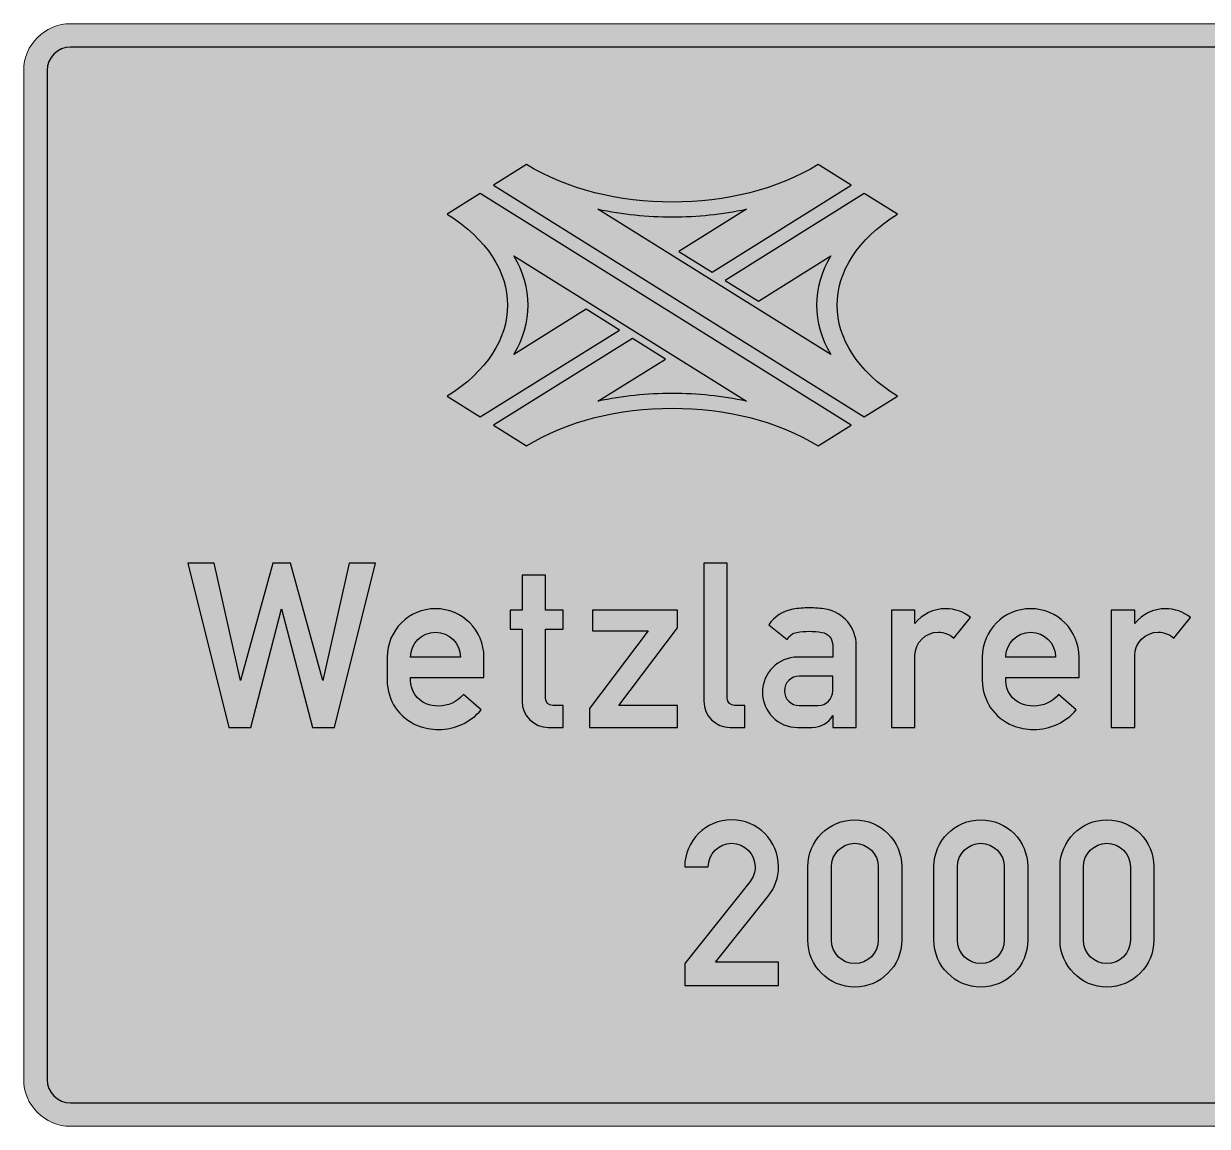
# Model space of a CAD drawing. Header units: centimetres. Extents: x -216 to 216, y -118 to 118.
# Drawn here: x -215.9 to 36.4, y -117.5 to 117.5 of the extents above; entities that cross this region are included whole.
import ezdxf

# ---------------------------------------------------------------- set-up
doc = ezdxf.new("R2010")
doc.units = ezdxf.units.CM
doc.header["$MEASUREMENT"] = 0
doc.layers.add('Ebene 1', color=7, linetype='Continuous')

msp = doc.modelspace()

# ---------------------------------------------------------------- hatches: boundary and pattern name
at = {"layer": 'Ebene 1', "true_color": 0xfefefe}
h = msp.add_hatch(color=7, dxfattribs=at)
edge = h.paths.add_edge_path()
edge.add_spline(control_points=[(-205.935, 117.5), (-205.935, 117.5), (-205.9374, 117.5), (-205.9374, 117.5), (-205.9374, 117.5), (205.935, 117.5), (205.935, 117.5), (211.46063, 117.5), (215.935, 113.02563), (215.935, 107.5), (215.935, 107.5), (215.935, -107.5), (215.935, -107.5), (215.935, -113.02563), (211.46063, -117.5), (205.935, -117.5), (205.935, -117.5), (-205.935, -117.5), (-205.935, -117.5), (-211.46063, -117.5), (-215.935, -113.02563), (-215.935, -107.5), (-215.935, -107.5), (-215.935, 107.5), (-215.935, 107.5), (-215.935, 113.02563), (-211.46063, 117.5), (-205.935, 117.5)], knot_values=[0, 0, 0, 0, 0.111111111, 0.111111111, 0.111111111, 0.222222222, 0.222222222, 0.222222222, 0.333333333, 0.333333333, 0.333333333, 0.444444444, 0.444444444, 0.444444444, 0.555555556, 0.555555556, 0.555555556, 0.666666667, 0.666666667, 0.666666667, 0.777777778, 0.777777778, 0.777777778, 0.888888889, 0.888888889, 0.888888889, 1, 1, 1, 1], degree=3, periodic=1)
at = {"layer": 'Ebene 1', "true_color": 0x0060aa}
h = msp.add_hatch(color=144, dxfattribs=at)
edge = h.paths.add_edge_path()
edge.add_spline(control_points=[(-205.935, 112.5), (-205.935, 112.5), (-205.9374, 112.5), (-205.9374, 112.5), (-205.9374, 112.5), (205.935, 112.5), (205.935, 112.5), (208.69781, 112.5), (210.935, 110.26281), (210.935, 107.5), (210.935, 107.5), (210.935, -107.5), (210.935, -107.5), (210.935, -110.26281), (208.69781, -112.5), (205.935, -112.5), (205.935, -112.5), (-205.935, -112.5), (-205.935, -112.5), (-208.69781, -112.5), (-210.935, -110.26281), (-210.935, -107.5), (-210.935, -107.5), (-210.935, 107.5), (-210.935, 107.5), (-210.935, 110.26281), (-208.69781, 112.5), (-205.935, 112.5)], knot_values=[0, 0, 0, 0, 0.111111111, 0.111111111, 0.111111111, 0.222222222, 0.222222222, 0.222222222, 0.333333333, 0.333333333, 0.333333333, 0.444444444, 0.444444444, 0.444444444, 0.555555556, 0.555555556, 0.555555556, 0.666666667, 0.666666667, 0.666666667, 0.777777778, 0.777777778, 0.777777778, 0.888888889, 0.888888889, 0.888888889, 1, 1, 1, 1], degree=3, periodic=1)
at = {"layer": 'Ebene 1', "true_color": 0xfefefe}
h = msp.add_hatch(color=7, dxfattribs=at)
edge = h.paths.add_edge_path()
edge.add_spline(control_points=[(-108.7079, 87.5), (-91.5638, 76.79044), (-63.7466, 76.79044), (-46.58372, 87.5), (-46.58372, 87.5), (-39.5309, 83.09236), (-39.5309, 83.09236), (-39.5309, 83.09236), (-69.1862, 64.56164), (-69.1862, 64.56164), (-69.1862, 64.56164), (-76.239, 68.9692), (-76.239, 68.9692), (-76.239, 68.9692), (-61.81763, 77.99094), (-61.81763, 77.99094), (-67.11839, 76.85746), (-72.2494, 76.315), (-77.67, 76.315), (-83.08165, 76.315), (-88.20408, 76.85565), (-93.49649, 77.98541), (-93.49649, 77.98541), (-43.8826, 46.98732), (-43.8826, 46.98732), (-47.91548, 53.77692), (-47.9154, 61.2418), (-43.88264, 68.01268), (-43.88264, 68.01268), (-59.3011, 58.39092), (-59.3011, 58.39092), (-59.3011, 58.39092), (-66.3539, 62.79852), (-66.3539, 62.79852), (-66.3539, 62.79852), (-36.7173, 81.32932), (-36.7173, 81.32932), (-36.7173, 81.32932), (-29.6458, 76.92168), (-29.6458, 76.92168), (-46.8088, 66.19336), (-46.8088, 48.80664), (-29.64584, 38.09708), (-29.64584, 38.09708), (-36.7173, 33.68944), (-36.7173, 33.68944), (-36.7173, 33.68944), (-115.7607, 83.09236), (-115.7607, 83.09236), (-115.7607, 83.09236), (-108.7079, 87.5), (-108.7079, 87.5)], knot_values=[0, 0, 0, 0, 0.058823529, 0.058823529, 0.058823529, 0.117647059, 0.117647059, 0.117647059, 0.176470588, 0.176470588, 0.176470588, 0.235294118, 0.235294118, 0.235294118, 0.294117647, 0.294117647, 0.294117647, 0.352941176, 0.352941176, 0.352941176, 0.411764706, 0.411764706, 0.411764706, 0.470588235, 0.470588235, 0.470588235, 0.529411765, 0.529411765, 0.529411765, 0.588235294, 0.588235294, 0.588235294, 0.647058824, 0.647058824, 0.647058824, 0.705882353, 0.705882353, 0.705882353, 0.764705882, 0.764705882, 0.764705882, 0.823529412, 0.823529412, 0.823529412, 0.882352941, 0.882352941, 0.882352941, 0.941176471, 0.941176471, 0.941176471, 1, 1, 1, 1], degree=3, periodic=1)
h = msp.add_hatch(color=7, dxfattribs=at)
edge = h.paths.add_edge_path()
edge.add_spline(control_points=[(-125.64584, 76.92168), (-125.64584, 76.92168), (-125.6458, 76.92168), (-125.6458, 76.92168), (-125.6458, 76.92168), (-118.593, 81.32932), (-118.593, 81.32932), (-118.593, 81.32932), (-39.5309, 31.92636), (-39.5309, 31.92636), (-39.5309, 31.92636), (-46.5837, 27.5), (-46.5837, 27.5), (-63.74668, 38.22836), (-91.5638, 38.22836), (-108.70796, 27.5), (-108.70796, 27.5), (-115.7607, 31.92636), (-115.7607, 31.92636), (-115.7607, 31.92636), (-86.1241, 50.43836), (-86.1241, 50.43836), (-86.1241, 50.43836), (-79.0714, 46.0308), (-79.0714, 46.0308), (-79.0714, 46.0308), (-93.49545, 37.0297), (-93.49545, 37.0297), (-88.20339, 38.15939), (-83.08129, 38.7), (-77.67, 38.7), (-72.24752, 38.7), (-67.11471, 38.15712), (-61.81221, 37.02278), (-61.81221, 37.02278), (-111.409, 68.01268), (-111.409, 68.01268), (-107.39496, 61.2418), (-107.3949, 53.77692), (-111.40904, 46.98732), (-111.40904, 46.98732), (-96.0092, 56.6278), (-96.0092, 56.6278), (-96.0092, 56.6278), (-88.9377, 52.20148), (-88.9377, 52.20148), (-88.9377, 52.20148), (-118.593, 33.68944), (-118.593, 33.68944), (-118.593, 33.68944), (-125.6458, 38.09708), (-125.6458, 38.09708), (-108.50164, 48.80664), (-108.5016, 66.19336), (-125.64584, 76.92168)], knot_values=[0, 0, 0, 0, 0.055555556, 0.055555556, 0.055555556, 0.111111111, 0.111111111, 0.111111111, 0.166666667, 0.166666667, 0.166666667, 0.222222222, 0.222222222, 0.222222222, 0.277777778, 0.277777778, 0.277777778, 0.333333333, 0.333333333, 0.333333333, 0.388888889, 0.388888889, 0.388888889, 0.444444444, 0.444444444, 0.444444444, 0.5, 0.5, 0.5, 0.555555556, 0.555555556, 0.555555556, 0.611111111, 0.611111111, 0.611111111, 0.666666667, 0.666666667, 0.666666667, 0.722222222, 0.722222222, 0.722222222, 0.777777778, 0.777777778, 0.777777778, 0.833333333, 0.833333333, 0.833333333, 0.888888889, 0.888888889, 0.888888889, 0.944444444, 0.944444444, 0.944444444, 1, 1, 1, 1], degree=3, periodic=1)
h = msp.add_hatch(color=7, dxfattribs=at)
edge = h.paths.add_edge_path()
edge.add_spline(control_points=[(-180.9374, 2.5), (-180.9374, 2.5), (-175.3124, 2.5), (-175.3124, 2.5), (-175.3124, 2.5), (-169.6874, -22.50001), (-169.6874, -22.50001), (-169.6874, -22.50001), (-162.8124, 2.5), (-162.8124, 2.5), (-162.8124, 2.5), (-159.0624, 2.5), (-159.0624, 2.5), (-159.0624, 2.5), (-152.18743, -22.50001), (-152.18743, -22.50001), (-152.18743, -22.50001), (-146.5624, 2.5), (-146.5624, 2.5), (-146.5624, 2.5), (-140.9374, 2.5), (-140.9374, 2.5), (-140.9374, 2.5), (-149.6874, -32.50001), (-149.6874, -32.50001), (-149.6874, -32.50001), (-154.3749, -32.50001), (-154.3749, -32.50001), (-154.3749, -32.50001), (-160.9374, -7.1875), (-160.9374, -7.1875), (-160.9374, -7.1875), (-167.4999, -32.50001), (-167.4999, -32.50001), (-167.4999, -32.50001), (-172.1874, -32.50001), (-172.1874, -32.50001), (-172.1874, -32.50001), (-180.9374, 2.5), (-180.9374, 2.5)], knot_values=[0, 0, 0, 0, 0.076923077, 0.076923077, 0.076923077, 0.153846154, 0.153846154, 0.153846154, 0.230769231, 0.230769231, 0.230769231, 0.307692308, 0.307692308, 0.307692308, 0.384615385, 0.384615385, 0.384615385, 0.461538462, 0.461538462, 0.461538462, 0.538461538, 0.538461538, 0.538461538, 0.615384615, 0.615384615, 0.615384615, 0.692307692, 0.692307692, 0.692307692, 0.769230769, 0.769230769, 0.769230769, 0.846153846, 0.846153846, 0.846153846, 0.923076923, 0.923076923, 0.923076923, 1, 1, 1, 1], degree=3, periodic=1)
h = msp.add_hatch(color=7, dxfattribs=at)
edge = h.paths.add_edge_path()
edge.add_spline(control_points=[(-104.06243, -32.50001), (-107.16903, -32.50001), (-109.68743, -29.98163), (-109.6874, -26.87501), (-109.6874, -26.87501), (-109.6874, -11.5625), (-109.6874, -11.5625), (-109.6874, -11.5625), (-112.1874, -11.5625), (-112.1874, -11.5625), (-112.1874, -11.5625), (-112.1874, -7.5), (-112.1874, -7.5), (-112.1874, -7.5), (-109.6874, -7.5), (-109.6874, -7.5), (-109.6874, -7.5), (-109.6874, 0), (-109.6874, 0), (-109.6874, 0), (-104.6874, 0), (-104.6874, 0), (-104.6874, 0), (-104.6874, -7.5), (-104.6874, -7.5), (-104.6874, -7.5), (-100.9374, -7.5), (-100.9374, -7.5), (-100.9374, -7.5), (-100.9374, -11.5625), (-100.9374, -11.5625), (-100.9374, -11.5625), (-104.6874, -11.5625), (-104.6874, -11.5625), (-104.6874, -11.5625), (-104.6874, -26.25001), (-104.6874, -26.25001), (-104.6874, -27.11297), (-103.98787, -27.81251), (-103.1249, -27.81251), (-103.1249, -27.81251), (-100.9374, -27.81251), (-100.9374, -27.81251), (-100.9374, -27.81251), (-100.9374, -32.50001), (-100.9374, -32.50001), (-100.9374, -32.50001), (-104.06243, -32.50001), (-104.06243, -32.50001)], knot_values=[0, 0, 0, 0, 0.0625, 0.0625, 0.0625, 0.125, 0.125, 0.125, 0.1875, 0.1875, 0.1875, 0.25, 0.25, 0.25, 0.3125, 0.3125, 0.3125, 0.375, 0.375, 0.375, 0.4375, 0.4375, 0.4375, 0.5, 0.5, 0.5, 0.5625, 0.5625, 0.5625, 0.625, 0.625, 0.625, 0.6875, 0.6875, 0.6875, 0.75, 0.75, 0.75, 0.8125, 0.8125, 0.8125, 0.875, 0.875, 0.875, 0.9375, 0.9375, 0.9375, 1, 1, 1, 1], degree=3, periodic=1)
h = msp.add_hatch(color=7, dxfattribs=at)
edge = h.paths.add_edge_path()
edge.add_spline(control_points=[(-65.31243, -32.50001), (-68.41902, -32.50001), (-70.9374, -29.98163), (-70.9374, -26.87501), (-70.9374, -26.87501), (-70.9374, 2.5), (-70.9374, 2.5), (-70.9374, 2.5), (-65.9374, 2.5), (-65.9374, 2.5), (-65.9374, 2.5), (-65.9374, -26.25001), (-65.9374, -26.25001), (-65.9374, -27.11297), (-65.23787, -27.81251), (-64.3749, -27.81251), (-64.3749, -27.81251), (-62.1874, -27.81251), (-62.1874, -27.81251), (-62.1874, -27.81251), (-62.1874, -32.50001), (-62.1874, -32.50001), (-62.1874, -32.50001), (-65.31243, -32.50001), (-65.31243, -32.50001)], knot_values=[0, 0, 0, 0, 0.125, 0.125, 0.125, 0.25, 0.25, 0.25, 0.375, 0.375, 0.375, 0.5, 0.5, 0.5, 0.625, 0.625, 0.625, 0.75, 0.75, 0.75, 0.875, 0.875, 0.875, 1, 1, 1, 1], degree=3, periodic=1)
h = msp.add_hatch(color=7, dxfattribs=at)
edge = h.paths.add_edge_path()
edge.add_spline(control_points=[(-130.09793, -27.43257), (-129.27162, -27.7631), (-128.38987, -27.93288), (-127.49993, -27.93288), (-125.4594, -27.93288), (-123.52062, -27.04197), (-122.19165, -25.49357), (-122.19165, -25.49357), (-118.39753, -28.75004), (-118.39753, -28.75004), (-120.67637, -31.40516), (-124.00093, -32.93288), (-127.49993, -32.93288), (-129.02596, -32.93285), (-130.53799, -32.64169), (-131.95487, -32.07494), (-135.87012, -30.50885), (-138.4374, -26.71685), (-138.4374, -22.50001), (-138.4374, -22.50001), (-138.4374, -17.5), (-138.4374, -17.5), (-138.4374, -11.80457), (-133.82037, -7.1875), (-128.1249, -7.1875), (-122.42946, -7.1875), (-117.8124, -11.80457), (-117.8124, -17.5), (-117.8124, -17.5), (-117.8124, -21.87501), (-117.8124, -21.87501), (-117.8124, -21.87501), (-133.4374, -21.87501), (-133.4374, -21.87501), (-133.4374, -21.87501), (-133.4374, -22.50001), (-133.4374, -22.50001), (-133.4374, -24.67232), (-132.11487, -26.62579), (-130.09793, -27.43257)], knot_values=[0, 0, 0, 0, 0.076923077, 0.076923077, 0.076923077, 0.153846154, 0.153846154, 0.153846154, 0.230769231, 0.230769231, 0.230769231, 0.307692308, 0.307692308, 0.307692308, 0.384615385, 0.384615385, 0.384615385, 0.461538462, 0.461538462, 0.461538462, 0.538461538, 0.538461538, 0.538461538, 0.615384615, 0.615384615, 0.615384615, 0.692307692, 0.692307692, 0.692307692, 0.769230769, 0.769230769, 0.769230769, 0.846153846, 0.846153846, 0.846153846, 0.923076923, 0.923076923, 0.923076923, 1, 1, 1, 1], degree=3, periodic=1)
h = msp.add_hatch(color=7, dxfattribs=at)
edge = h.paths.add_edge_path()
edge.add_spline(control_points=[(-95.3124, -28.43751), (-95.3124, -28.43751), (-82.8124, -11.875), (-82.8124, -11.875), (-82.8124, -11.875), (-94.6874, -11.875), (-94.6874, -11.875), (-94.6874, -11.875), (-94.6874, -7.5), (-94.6874, -7.5), (-94.6874, -7.5), (-76.5624, -7.5), (-76.5624, -7.5), (-76.5624, -7.5), (-76.5624, -11.25), (-76.5624, -11.25), (-76.5624, -11.25), (-89.0624, -27.81251), (-89.0624, -27.81251), (-89.0624, -27.81251), (-76.5624, -27.81251), (-76.5624, -27.81251), (-76.5624, -27.81251), (-76.5624, -32.50001), (-76.5624, -32.50001), (-76.5624, -32.50001), (-95.3124, -32.50001), (-95.3124, -32.50001), (-95.3124, -32.50001), (-95.3124, -28.43751), (-95.3124, -28.43751)], knot_values=[0, 0, 0, 0, 0.1, 0.1, 0.1, 0.2, 0.2, 0.2, 0.3, 0.3, 0.3, 0.4, 0.4, 0.4, 0.5, 0.5, 0.5, 0.6, 0.6, 0.6, 0.7, 0.7, 0.7, 0.8, 0.8, 0.8, 0.9, 0.9, 0.9, 1, 1, 1, 1], degree=3, periodic=1)
h = msp.add_hatch(color=7, dxfattribs=at)
edge = h.paths.add_edge_path()
edge.add_spline(control_points=[(-47.81243, -32.50001), (-47.81243, -32.50001), (-50.93743, -32.50001), (-50.93743, -32.50001), (-55.07956, -32.50001), (-58.4374, -29.14216), (-58.4374, -25.00001), (-58.4374, -20.85788), (-55.07956, -17.5), (-50.9374, -17.5), (-50.9374, -17.5), (-43.4374, -17.5), (-43.4374, -17.5), (-43.4374, -17.5), (-43.4374, -15), (-43.4374, -15), (-43.4374, -13.63375), (-44.41931, -12.46513), (-45.76512, -12.22963), (-46.64753, -12.07519), (-47.54159, -11.99754), (-48.4374, -11.99754), (-49.33324, -11.99754), (-50.22734, -12.07519), (-51.10974, -12.22963), (-51.99121, -12.38388), (-52.74665, -12.94838), (-53.14437, -13.75), (-53.14437, -13.75), (-57.09753, -10.625), (-57.09753, -10.625), (-55.91024, -8.8685), (-54.06006, -7.66994), (-51.97165, -7.30447), (-50.80465, -7.10025), (-49.62215, -6.99754), (-48.4374, -6.99754), (-47.25268, -6.99754), (-46.07021, -7.10022), (-44.90321, -7.30447), (-41.16487, -7.95866), (-38.4374, -11.20485), (-38.4374, -15), (-38.4374, -15), (-38.4374, -32.50001), (-38.4374, -32.50001), (-38.4374, -32.50001), (-43.4374, -32.50001), (-43.4374, -32.50001), (-43.4374, -32.50001), (-43.4374, -29.92063), (-43.4374, -29.92063), (-44.31802, -31.51222), (-45.99346, -32.50001), (-47.81243, -32.50001)], knot_values=[0, 0, 0, 0, 0.055555556, 0.055555556, 0.055555556, 0.111111111, 0.111111111, 0.111111111, 0.166666667, 0.166666667, 0.166666667, 0.222222222, 0.222222222, 0.222222222, 0.277777778, 0.277777778, 0.277777778, 0.333333333, 0.333333333, 0.333333333, 0.388888889, 0.388888889, 0.388888889, 0.444444444, 0.444444444, 0.444444444, 0.5, 0.5, 0.5, 0.555555556, 0.555555556, 0.555555556, 0.611111111, 0.611111111, 0.611111111, 0.666666667, 0.666666667, 0.666666667, 0.722222222, 0.722222222, 0.722222222, 0.777777778, 0.777777778, 0.777777778, 0.833333333, 0.833333333, 0.833333333, 0.888888889, 0.888888889, 0.888888889, 0.944444444, 0.944444444, 0.944444444, 1, 1, 1, 1], degree=3, periodic=1)
h = msp.add_hatch(color=7, dxfattribs=at)
edge = h.paths.add_edge_path()
edge.add_spline(control_points=[(-25.9374, -7.5), (-25.9374, -7.5), (-25.93743, -10.32172), (-25.93743, -10.32172), (-24.33552, -8.33947), (-21.92349, -7.1875), (-19.3749, -7.1875), (-17.44065, -7.1875), (-15.56512, -7.8521), (-14.06243, -9.06997), (-14.06243, -9.06997), (-17.61384, -13.45204), (-17.61384, -13.45204), (-18.52934, -12.6375), (-19.71202, -12.1875), (-20.9374, -12.1875), (-23.69884, -12.1875), (-25.9374, -14.4261), (-25.9374, -17.1875), (-25.9374, -17.1875), (-25.9374, -32.50001), (-25.9374, -32.50001), (-25.9374, -32.50001), (-30.9374, -32.50001), (-30.9374, -32.50001), (-30.9374, -32.50001), (-30.9374, -7.5), (-30.9374, -7.5), (-30.9374, -7.5), (-25.9374, -7.5), (-25.9374, -7.5)], knot_values=[0, 0, 0, 0, 0.1, 0.1, 0.1, 0.2, 0.2, 0.2, 0.3, 0.3, 0.3, 0.4, 0.4, 0.4, 0.5, 0.5, 0.5, 0.6, 0.6, 0.6, 0.7, 0.7, 0.7, 0.8, 0.8, 0.8, 0.9, 0.9, 0.9, 1, 1, 1, 1], degree=3, periodic=1)
h = msp.add_hatch(color=7, dxfattribs=at)
edge = h.paths.add_edge_path()
edge.add_spline(control_points=[(-3.22296, -27.43257), (-2.39665, -27.7631), (-1.5149, -27.93288), (-0.62496, -27.93288), (1.41557, -27.93288), (3.35435, -27.04197), (4.68332, -25.49357), (4.68332, -25.49357), (8.47744, -28.75004), (8.47744, -28.75004), (6.1986, -31.40516), (2.87404, -32.93288), (-0.62496, -32.93288), (-2.15099, -32.93285), (-3.66302, -32.64169), (-5.0799, -32.07494), (-8.99515, -30.50885), (-11.56243, -26.71685), (-11.56243, -22.50001), (-11.56243, -22.50001), (-11.56243, -17.5), (-11.56243, -17.5), (-11.56243, -11.80457), (-6.9454, -7.1875), (-1.24993, -7.1875), (4.44551, -7.1875), (9.06257, -11.80457), (9.06257, -17.5), (9.06257, -17.5), (9.06257, -21.87501), (9.06257, -21.87501), (9.06257, -21.87501), (-6.56243, -21.87501), (-6.56243, -21.87501), (-6.56243, -21.87501), (-6.56243, -22.50001), (-6.56243, -22.50001), (-6.56243, -24.67232), (-5.2399, -26.62579), (-3.22296, -27.43257)], knot_values=[0, 0, 0, 0, 0.076923077, 0.076923077, 0.076923077, 0.153846154, 0.153846154, 0.153846154, 0.230769231, 0.230769231, 0.230769231, 0.307692308, 0.307692308, 0.307692308, 0.384615385, 0.384615385, 0.384615385, 0.461538462, 0.461538462, 0.461538462, 0.538461538, 0.538461538, 0.538461538, 0.615384615, 0.615384615, 0.615384615, 0.692307692, 0.692307692, 0.692307692, 0.769230769, 0.769230769, 0.769230769, 0.846153846, 0.846153846, 0.846153846, 0.923076923, 0.923076923, 0.923076923, 1, 1, 1, 1], degree=3, periodic=1)
h = msp.add_hatch(color=7, dxfattribs=at)
edge = h.paths.add_edge_path()
edge.add_spline(control_points=[(20.93757, -7.5), (20.93757, -7.5), (20.93754, -10.32172), (20.93754, -10.32172), (22.53944, -8.33947), (24.95148, -7.1875), (27.50007, -7.1875), (29.43432, -7.1875), (31.30985, -7.8521), (32.81254, -9.06997), (32.81254, -9.06997), (29.26113, -13.45204), (29.26113, -13.45204), (28.34563, -12.6375), (27.16294, -12.1875), (25.93757, -12.1875), (23.17613, -12.1875), (20.93757, -14.4261), (20.93757, -17.1875), (20.93757, -17.1875), (20.93757, -32.50001), (20.93757, -32.50001), (20.93757, -32.50001), (15.93757, -32.50001), (15.93757, -32.50001), (15.93757, -32.50001), (15.93757, -7.5), (15.93757, -7.5), (15.93757, -7.5), (20.93757, -7.5), (20.93757, -7.5)], knot_values=[0, 0, 0, 0, 0.1, 0.1, 0.1, 0.2, 0.2, 0.2, 0.3, 0.3, 0.3, 0.4, 0.4, 0.4, 0.5, 0.5, 0.5, 0.6, 0.6, 0.6, 0.7, 0.7, 0.7, 0.8, 0.8, 0.8, 0.9, 0.9, 0.9, 1, 1, 1, 1], degree=3, periodic=1)
h = msp.add_hatch(color=7, dxfattribs=at)
edge = h.paths.add_edge_path()
edge.add_spline(control_points=[(-128.1249, -12.1875), (-131.05893, -12.1875), (-133.4374, -14.566), (-133.4374, -17.5), (-133.4374, -17.5), (-122.8124, -17.5), (-122.8124, -17.5), (-122.8124, -14.566), (-125.1909, -12.1875), (-128.1249, -12.1875)], knot_values=[0, 0, 0, 0, 0.333333333, 0.333333333, 0.333333333, 0.666666667, 0.666666667, 0.666666667, 1, 1, 1, 1], degree=3, periodic=1)
h = msp.add_hatch(color=7, dxfattribs=at)
edge = h.paths.add_edge_path()
edge.add_spline(control_points=[(-1.24993, -12.1875), (-4.18396, -12.1875), (-6.56243, -14.566), (-6.56243, -17.5), (-6.56243, -17.5), (4.06257, -17.5), (4.06257, -17.5), (4.06257, -14.566), (1.68407, -12.1875), (-1.24993, -12.1875)], knot_values=[0, 0, 0, 0, 0.333333333, 0.333333333, 0.333333333, 0.666666667, 0.666666667, 0.666666667, 1, 1, 1, 1], degree=3, periodic=1)
h = msp.add_hatch(color=7, dxfattribs=at)
edge = h.paths.add_edge_path()
edge.add_spline(control_points=[(-46.5624, -27.81251), (-46.5624, -27.81251), (-50.62493, -27.81251), (-50.62493, -27.81251), (-52.35081, -27.81251), (-53.7499, -26.41341), (-53.7499, -24.68751), (-53.7499, -22.96163), (-52.35081, -21.56251), (-50.6249, -21.56251), (-50.6249, -21.56251), (-43.4374, -21.56251), (-43.4374, -21.56251), (-43.4374, -21.56251), (-43.4374, -24.68751), (-43.4374, -24.68751), (-43.4374, -26.41341), (-44.83653, -27.81251), (-46.5624, -27.81251)], knot_values=[0, 0, 0, 0, 0.166666667, 0.166666667, 0.166666667, 0.333333333, 0.333333333, 0.333333333, 0.5, 0.5, 0.5, 0.666666667, 0.666666667, 0.666666667, 0.833333333, 0.833333333, 0.833333333, 1, 1, 1, 1], degree=3, periodic=1)
h = msp.add_hatch(color=7, dxfattribs=at)
edge = h.paths.add_edge_path()
edge.add_spline(control_points=[(-60, -62.1875), (-60, -59.42609), (-62.23859, -57.1875), (-65, -57.1875), (-67.76144, -57.1875), (-70, -59.42609), (-70, -62.1875), (-70, -62.1875), (-75, -62.1875), (-75, -62.1875), (-75, -56.66466), (-70.52288, -52.1875), (-65, -52.1875), (-59.47716, -52.1875), (-55, -56.66466), (-55, -62.18753), (-55, -64.45731), (-55.77219, -66.65956), (-57.18963, -68.43234), (-57.18963, -68.43234), (-68.4375, -82.5), (-68.4375, -82.5), (-68.4375, -82.5), (-55, -82.5), (-55, -82.5), (-55, -82.5), (-55, -87.5), (-55, -87.5), (-55, -87.5), (-75, -87.5), (-75, -87.5), (-75, -87.5), (-75, -82.8125), (-75, -82.8125), (-75, -82.8125), (-61.08512, -65.29778), (-61.08512, -65.29778), (-60.3825, -64.41334), (-60, -63.31706), (-60, -62.1875)], knot_values=[0, 0, 0, 0, 0.076923077, 0.076923077, 0.076923077, 0.153846154, 0.153846154, 0.153846154, 0.230769231, 0.230769231, 0.230769231, 0.307692308, 0.307692308, 0.307692308, 0.384615385, 0.384615385, 0.384615385, 0.461538462, 0.461538462, 0.461538462, 0.538461538, 0.538461538, 0.538461538, 0.615384615, 0.615384615, 0.615384615, 0.692307692, 0.692307692, 0.692307692, 0.769230769, 0.769230769, 0.769230769, 0.846153846, 0.846153846, 0.846153846, 0.923076923, 0.923076923, 0.923076923, 1, 1, 1, 1], degree=3, periodic=1)
h = msp.add_hatch(color=7, dxfattribs=at)
edge = h.paths.add_edge_path()
edge.add_spline(control_points=[(-48.75, -62.1875), (-48.75, -62.1875), (-48.75, -77.8125), (-48.75, -77.8125), (-48.75, -83.33538), (-44.27288, -87.81247), (-38.75003, -87.8125), (-33.22716, -87.8125), (-28.75, -83.33538), (-28.75, -77.81253), (-28.75, -77.81253), (-28.75, -62.1875), (-28.75, -62.1875), (-28.75, -56.66466), (-33.22716, -52.1875), (-38.75, -52.1875), (-44.27288, -52.1875), (-48.75, -56.66466), (-48.75, -62.1875)], knot_values=[0, 0, 0, 0, 0.166666667, 0.166666667, 0.166666667, 0.333333333, 0.333333333, 0.333333333, 0.5, 0.5, 0.5, 0.666666667, 0.666666667, 0.666666667, 0.833333333, 0.833333333, 0.833333333, 1, 1, 1, 1], degree=3, periodic=1)
h = msp.add_hatch(color=7, dxfattribs=at)
edge = h.paths.add_edge_path()
edge.add_spline(control_points=[(-21.875, -62.1875), (-21.875, -62.1875), (-21.875, -77.8125), (-21.875, -77.8125), (-21.875, -83.33538), (-17.39788, -87.81247), (-11.87503, -87.8125), (-6.35216, -87.8125), (-1.875, -83.33538), (-1.875, -77.81253), (-1.875, -77.81253), (-1.875, -62.1875), (-1.875, -62.1875), (-1.875, -56.66466), (-6.35216, -52.1875), (-11.875, -52.1875), (-17.39788, -52.1875), (-21.875, -56.66466), (-21.875, -62.1875)], knot_values=[0, 0, 0, 0, 0.166666667, 0.166666667, 0.166666667, 0.333333333, 0.333333333, 0.333333333, 0.5, 0.5, 0.5, 0.666666667, 0.666666667, 0.666666667, 0.833333333, 0.833333333, 0.833333333, 1, 1, 1, 1], degree=3, periodic=1)
h = msp.add_hatch(color=7, dxfattribs=at)
edge = h.paths.add_edge_path()
edge.add_spline(control_points=[(5, -62.1875), (5, -62.1875), (5, -77.8125), (5, -77.8125), (5, -83.33538), (9.47713, -87.81247), (14.99997, -87.8125), (20.52284, -87.8125), (25, -83.33538), (25, -77.81253), (25, -77.81253), (25, -62.1875), (25, -62.1875), (25, -56.66466), (20.52284, -52.1875), (15, -52.1875), (9.47713, -52.1875), (5, -56.66466), (5, -62.1875)], knot_values=[0, 0, 0, 0, 0.166666667, 0.166666667, 0.166666667, 0.333333333, 0.333333333, 0.333333333, 0.5, 0.5, 0.5, 0.666666667, 0.666666667, 0.666666667, 0.833333333, 0.833333333, 0.833333333, 1, 1, 1, 1], degree=3, periodic=1)
h = msp.add_hatch(color=7, dxfattribs=at)
edge = h.paths.add_edge_path()
edge.add_spline(control_points=[(-43.75, -62.1875), (-43.75, -62.1875), (-43.75, -77.8125), (-43.75, -77.8125), (-43.75003, -80.57394), (-41.51144, -82.8125), (-38.75003, -82.8125), (-35.98859, -82.8125), (-33.75, -80.57394), (-33.75, -77.81253), (-33.75, -77.81253), (-33.75, -62.1875), (-33.75, -62.1875), (-33.75, -59.42609), (-35.98859, -57.1875), (-38.75, -57.1875), (-41.51144, -57.1875), (-43.75, -59.42609), (-43.75, -62.1875)], knot_values=[0, 0, 0, 0, 0.166666667, 0.166666667, 0.166666667, 0.333333333, 0.333333333, 0.333333333, 0.5, 0.5, 0.5, 0.666666667, 0.666666667, 0.666666667, 0.833333333, 0.833333333, 0.833333333, 1, 1, 1, 1], degree=3, periodic=1)
h = msp.add_hatch(color=7, dxfattribs=at)
edge = h.paths.add_edge_path()
edge.add_spline(control_points=[(-16.875, -62.1875), (-16.875, -62.1875), (-16.875, -77.8125), (-16.875, -77.8125), (-16.87503, -80.57394), (-14.63644, -82.8125), (-11.87503, -82.8125), (-9.11359, -82.8125), (-6.875, -80.57394), (-6.875, -77.81253), (-6.875, -77.81253), (-6.875, -62.1875), (-6.875, -62.1875), (-6.875, -59.42609), (-9.11359, -57.1875), (-11.875, -57.1875), (-14.63644, -57.1875), (-16.875, -59.42609), (-16.875, -62.1875)], knot_values=[0, 0, 0, 0, 0.166666667, 0.166666667, 0.166666667, 0.333333333, 0.333333333, 0.333333333, 0.5, 0.5, 0.5, 0.666666667, 0.666666667, 0.666666667, 0.833333333, 0.833333333, 0.833333333, 1, 1, 1, 1], degree=3, periodic=1)
h = msp.add_hatch(color=7, dxfattribs=at)
edge = h.paths.add_edge_path()
edge.add_spline(control_points=[(10, -62.1875), (10, -62.1875), (10, -77.8125), (10, -77.8125), (9.99997, -80.57394), (12.23856, -82.8125), (14.99997, -82.8125), (17.76141, -82.8125), (20, -80.57394), (20, -77.81253), (20, -77.81253), (20, -62.1875), (20, -62.1875), (20, -59.42609), (17.76141, -57.1875), (15, -57.1875), (12.23856, -57.1875), (10, -59.42609), (10, -62.1875)], knot_values=[0, 0, 0, 0, 0.166666667, 0.166666667, 0.166666667, 0.333333333, 0.333333333, 0.333333333, 0.5, 0.5, 0.5, 0.666666667, 0.666666667, 0.666666667, 0.833333333, 0.833333333, 0.833333333, 1, 1, 1, 1], degree=3, periodic=1)

# ---------------------------------------------------------------- linework, layer by layer
at = {"layer": 'Ebene 1', "color": 250, "lineweight": 0}
msp.add_open_spline([(-205.935, 117.5), (-205.935, 117.5), (-205.9374, 117.5), (-205.9374, 117.5), (-205.9374, 117.5), (205.935, 117.5), (205.935, 117.5), (211.46063, 117.5), (215.935, 113.02563), (215.935, 107.5), (215.935, 107.5), (215.935, -107.5), (215.935, -107.5), (215.935, -113.02563), (211.46063, -117.5), (205.935, -117.5), (205.935, -117.5), (-205.935, -117.5), (-205.935, -117.5), (-211.46063, -117.5), (-215.935, -113.02563), (-215.935, -107.5), (-215.935, -107.5), (-215.935, 107.5), (-215.935, 107.5), (-215.935, 113.02563), (-211.46063, 117.5), (-205.935, 117.5)], degree=3, knots=[0, 0, 0, 0, 0.111111111, 0.111111111, 0.111111111, 0.222222222, 0.222222222, 0.222222222, 0.333333333, 0.333333333, 0.333333333, 0.444444444, 0.444444444, 0.444444444, 0.555555556, 0.555555556, 0.555555556, 0.666666667, 0.666666667, 0.666666667, 0.777777778, 0.777777778, 0.777777778, 0.888888889, 0.888888889, 0.888888889, 1, 1, 1, 1], dxfattribs=at)
at = {"layer": 'Ebene 1', "color": 144}
msp.add_open_spline([(-205.935, 112.5), (-205.935, 112.5), (-205.9374, 112.5), (-205.9374, 112.5), (-205.9374, 112.5), (205.935, 112.5), (205.935, 112.5), (208.69781, 112.5), (210.935, 110.26281), (210.935, 107.5), (210.935, 107.5), (210.935, -107.5), (210.935, -107.5), (210.935, -110.26281), (208.69781, -112.5), (205.935, -112.5), (205.935, -112.5), (-205.935, -112.5), (-205.935, -112.5), (-208.69781, -112.5), (-210.935, -110.26281), (-210.935, -107.5), (-210.935, -107.5), (-210.935, 107.5), (-210.935, 107.5), (-210.935, 110.26281), (-208.69781, 112.5), (-205.935, 112.5)], degree=3, knots=[0, 0, 0, 0, 0.111111111, 0.111111111, 0.111111111, 0.222222222, 0.222222222, 0.222222222, 0.333333333, 0.333333333, 0.333333333, 0.444444444, 0.444444444, 0.444444444, 0.555555556, 0.555555556, 0.555555556, 0.666666667, 0.666666667, 0.666666667, 0.777777778, 0.777777778, 0.777777778, 0.888888889, 0.888888889, 0.888888889, 1, 1, 1, 1], dxfattribs=at)
at = {"layer": 'Ebene 1', "color": 7}
for points, knots in [([(-108.7079, 87.5), (-91.5638, 76.79044), (-63.7466, 76.79044), (-46.58372, 87.5), (-46.58372, 87.5), (-39.5309, 83.09236), (-39.5309, 83.09236), (-39.5309, 83.09236), (-69.1862, 64.56164), (-69.1862, 64.56164), (-69.1862, 64.56164), (-76.239, 68.9692), (-76.239, 68.9692), (-76.239, 68.9692), (-61.81763, 77.99094), (-61.81763, 77.99094), (-67.11839, 76.85746), (-72.2494, 76.315), (-77.67, 76.315), (-83.08165, 76.315), (-88.20408, 76.85565), (-93.49649, 77.98541), (-93.49649, 77.98541), (-43.8826, 46.98732), (-43.8826, 46.98732), (-47.91548, 53.77692), (-47.9154, 61.2418), (-43.88264, 68.01268), (-43.88264, 68.01268), (-59.3011, 58.39092), (-59.3011, 58.39092), (-59.3011, 58.39092), (-66.3539, 62.79852), (-66.3539, 62.79852), (-66.3539, 62.79852), (-36.7173, 81.32932), (-36.7173, 81.32932), (-36.7173, 81.32932), (-29.6458, 76.92168), (-29.6458, 76.92168), (-46.8088, 66.19336), (-46.8088, 48.80664), (-29.64584, 38.09708), (-29.64584, 38.09708), (-36.7173, 33.68944), (-36.7173, 33.68944), (-36.7173, 33.68944), (-115.7607, 83.09236), (-115.7607, 83.09236), (-115.7607, 83.09236), (-108.7079, 87.5), (-108.7079, 87.5)], [0, 0, 0, 0, 0.058823529, 0.058823529, 0.058823529, 0.117647059, 0.117647059, 0.117647059, 0.176470588, 0.176470588, 0.176470588, 0.235294118, 0.235294118, 0.235294118, 0.294117647, 0.294117647, 0.294117647, 0.352941176, 0.352941176, 0.352941176, 0.411764706, 0.411764706, 0.411764706, 0.470588235, 0.470588235, 0.470588235, 0.529411765, 0.529411765, 0.529411765, 0.588235294, 0.588235294, 0.588235294, 0.647058824, 0.647058824, 0.647058824, 0.705882353, 0.705882353, 0.705882353, 0.764705882, 0.764705882, 0.764705882, 0.823529412, 0.823529412, 0.823529412, 0.882352941, 0.882352941, 0.882352941, 0.941176471, 0.941176471, 0.941176471, 1, 1, 1, 1]), ([(-125.64584, 76.92168), (-125.64584, 76.92168), (-125.6458, 76.92168), (-125.6458, 76.92168), (-125.6458, 76.92168), (-118.593, 81.32932), (-118.593, 81.32932), (-118.593, 81.32932), (-39.5309, 31.92636), (-39.5309, 31.92636), (-39.5309, 31.92636), (-46.5837, 27.5), (-46.5837, 27.5), (-63.74668, 38.22836), (-91.5638, 38.22836), (-108.70796, 27.5), (-108.70796, 27.5), (-115.7607, 31.92636), (-115.7607, 31.92636), (-115.7607, 31.92636), (-86.1241, 50.43836), (-86.1241, 50.43836), (-86.1241, 50.43836), (-79.0714, 46.0308), (-79.0714, 46.0308), (-79.0714, 46.0308), (-93.49545, 37.0297), (-93.49545, 37.0297), (-88.20339, 38.15939), (-83.08129, 38.7), (-77.67, 38.7), (-72.24752, 38.7), (-67.11471, 38.15712), (-61.81221, 37.02278), (-61.81221, 37.02278), (-111.409, 68.01268), (-111.409, 68.01268), (-107.39496, 61.2418), (-107.3949, 53.77692), (-111.40904, 46.98732), (-111.40904, 46.98732), (-96.0092, 56.6278), (-96.0092, 56.6278), (-96.0092, 56.6278), (-88.9377, 52.20148), (-88.9377, 52.20148), (-88.9377, 52.20148), (-118.593, 33.68944), (-118.593, 33.68944), (-118.593, 33.68944), (-125.6458, 38.09708), (-125.6458, 38.09708), (-108.50164, 48.80664), (-108.5016, 66.19336), (-125.64584, 76.92168)], [0, 0, 0, 0, 0.055555556, 0.055555556, 0.055555556, 0.111111111, 0.111111111, 0.111111111, 0.166666667, 0.166666667, 0.166666667, 0.222222222, 0.222222222, 0.222222222, 0.277777778, 0.277777778, 0.277777778, 0.333333333, 0.333333333, 0.333333333, 0.388888889, 0.388888889, 0.388888889, 0.444444444, 0.444444444, 0.444444444, 0.5, 0.5, 0.5, 0.555555556, 0.555555556, 0.555555556, 0.611111111, 0.611111111, 0.611111111, 0.666666667, 0.666666667, 0.666666667, 0.722222222, 0.722222222, 0.722222222, 0.777777778, 0.777777778, 0.777777778, 0.833333333, 0.833333333, 0.833333333, 0.888888889, 0.888888889, 0.888888889, 0.944444444, 0.944444444, 0.944444444, 1, 1, 1, 1]), ([(-180.9374, 2.5), (-180.9374, 2.5), (-175.3124, 2.5), (-175.3124, 2.5), (-175.3124, 2.5), (-169.6874, -22.50001), (-169.6874, -22.50001), (-169.6874, -22.50001), (-162.8124, 2.5), (-162.8124, 2.5), (-162.8124, 2.5), (-159.0624, 2.5), (-159.0624, 2.5), (-159.0624, 2.5), (-152.18743, -22.50001), (-152.18743, -22.50001), (-152.18743, -22.50001), (-146.5624, 2.5), (-146.5624, 2.5), (-146.5624, 2.5), (-140.9374, 2.5), (-140.9374, 2.5), (-140.9374, 2.5), (-149.6874, -32.50001), (-149.6874, -32.50001), (-149.6874, -32.50001), (-154.3749, -32.50001), (-154.3749, -32.50001), (-154.3749, -32.50001), (-160.9374, -7.1875), (-160.9374, -7.1875), (-160.9374, -7.1875), (-167.4999, -32.50001), (-167.4999, -32.50001), (-167.4999, -32.50001), (-172.1874, -32.50001), (-172.1874, -32.50001), (-172.1874, -32.50001), (-180.9374, 2.5), (-180.9374, 2.5)], [0, 0, 0, 0, 0.076923077, 0.076923077, 0.076923077, 0.153846154, 0.153846154, 0.153846154, 0.230769231, 0.230769231, 0.230769231, 0.307692308, 0.307692308, 0.307692308, 0.384615385, 0.384615385, 0.384615385, 0.461538462, 0.461538462, 0.461538462, 0.538461538, 0.538461538, 0.538461538, 0.615384615, 0.615384615, 0.615384615, 0.692307692, 0.692307692, 0.692307692, 0.769230769, 0.769230769, 0.769230769, 0.846153846, 0.846153846, 0.846153846, 0.923076923, 0.923076923, 0.923076923, 1, 1, 1, 1]), ([(-104.06243, -32.50001), (-107.16903, -32.50001), (-109.68743, -29.98163), (-109.6874, -26.87501), (-109.6874, -26.87501), (-109.6874, -11.5625), (-109.6874, -11.5625), (-109.6874, -11.5625), (-112.1874, -11.5625), (-112.1874, -11.5625), (-112.1874, -11.5625), (-112.1874, -7.5), (-112.1874, -7.5), (-112.1874, -7.5), (-109.6874, -7.5), (-109.6874, -7.5), (-109.6874, -7.5), (-109.6874, 0), (-109.6874, 0), (-109.6874, 0), (-104.6874, 0), (-104.6874, 0), (-104.6874, 0), (-104.6874, -7.5), (-104.6874, -7.5), (-104.6874, -7.5), (-100.9374, -7.5), (-100.9374, -7.5), (-100.9374, -7.5), (-100.9374, -11.5625), (-100.9374, -11.5625), (-100.9374, -11.5625), (-104.6874, -11.5625), (-104.6874, -11.5625), (-104.6874, -11.5625), (-104.6874, -26.25001), (-104.6874, -26.25001), (-104.6874, -27.11297), (-103.98787, -27.81251), (-103.1249, -27.81251), (-103.1249, -27.81251), (-100.9374, -27.81251), (-100.9374, -27.81251), (-100.9374, -27.81251), (-100.9374, -32.50001), (-100.9374, -32.50001), (-100.9374, -32.50001), (-104.06243, -32.50001), (-104.06243, -32.50001)], [0, 0, 0, 0, 0.0625, 0.0625, 0.0625, 0.125, 0.125, 0.125, 0.1875, 0.1875, 0.1875, 0.25, 0.25, 0.25, 0.3125, 0.3125, 0.3125, 0.375, 0.375, 0.375, 0.4375, 0.4375, 0.4375, 0.5, 0.5, 0.5, 0.5625, 0.5625, 0.5625, 0.625, 0.625, 0.625, 0.6875, 0.6875, 0.6875, 0.75, 0.75, 0.75, 0.8125, 0.8125, 0.8125, 0.875, 0.875, 0.875, 0.9375, 0.9375, 0.9375, 1, 1, 1, 1]), ([(-65.31243, -32.50001), (-68.41902, -32.50001), (-70.9374, -29.98163), (-70.9374, -26.87501), (-70.9374, -26.87501), (-70.9374, 2.5), (-70.9374, 2.5), (-70.9374, 2.5), (-65.9374, 2.5), (-65.9374, 2.5), (-65.9374, 2.5), (-65.9374, -26.25001), (-65.9374, -26.25001), (-65.9374, -27.11297), (-65.23787, -27.81251), (-64.3749, -27.81251), (-64.3749, -27.81251), (-62.1874, -27.81251), (-62.1874, -27.81251), (-62.1874, -27.81251), (-62.1874, -32.50001), (-62.1874, -32.50001), (-62.1874, -32.50001), (-65.31243, -32.50001), (-65.31243, -32.50001)], [0, 0, 0, 0, 0.125, 0.125, 0.125, 0.25, 0.25, 0.25, 0.375, 0.375, 0.375, 0.5, 0.5, 0.5, 0.625, 0.625, 0.625, 0.75, 0.75, 0.75, 0.875, 0.875, 0.875, 1, 1, 1, 1]), ([(-130.09793, -27.43257), (-129.27162, -27.7631), (-128.38987, -27.93288), (-127.49993, -27.93288), (-125.4594, -27.93288), (-123.52062, -27.04197), (-122.19165, -25.49357), (-122.19165, -25.49357), (-118.39753, -28.75004), (-118.39753, -28.75004), (-120.67637, -31.40516), (-124.00093, -32.93288), (-127.49993, -32.93288), (-129.02596, -32.93285), (-130.53799, -32.64169), (-131.95487, -32.07494), (-135.87012, -30.50885), (-138.4374, -26.71685), (-138.4374, -22.50001), (-138.4374, -22.50001), (-138.4374, -17.5), (-138.4374, -17.5), (-138.4374, -11.80457), (-133.82037, -7.1875), (-128.1249, -7.1875), (-122.42946, -7.1875), (-117.8124, -11.80457), (-117.8124, -17.5), (-117.8124, -17.5), (-117.8124, -21.87501), (-117.8124, -21.87501), (-117.8124, -21.87501), (-133.4374, -21.87501), (-133.4374, -21.87501), (-133.4374, -21.87501), (-133.4374, -22.50001), (-133.4374, -22.50001), (-133.4374, -24.67232), (-132.11487, -26.62579), (-130.09793, -27.43257)], [0, 0, 0, 0, 0.076923077, 0.076923077, 0.076923077, 0.153846154, 0.153846154, 0.153846154, 0.230769231, 0.230769231, 0.230769231, 0.307692308, 0.307692308, 0.307692308, 0.384615385, 0.384615385, 0.384615385, 0.461538462, 0.461538462, 0.461538462, 0.538461538, 0.538461538, 0.538461538, 0.615384615, 0.615384615, 0.615384615, 0.692307692, 0.692307692, 0.692307692, 0.769230769, 0.769230769, 0.769230769, 0.846153846, 0.846153846, 0.846153846, 0.923076923, 0.923076923, 0.923076923, 1, 1, 1, 1]), ([(-95.3124, -28.43751), (-95.3124, -28.43751), (-82.8124, -11.875), (-82.8124, -11.875), (-82.8124, -11.875), (-94.6874, -11.875), (-94.6874, -11.875), (-94.6874, -11.875), (-94.6874, -7.5), (-94.6874, -7.5), (-94.6874, -7.5), (-76.5624, -7.5), (-76.5624, -7.5), (-76.5624, -7.5), (-76.5624, -11.25), (-76.5624, -11.25), (-76.5624, -11.25), (-89.0624, -27.81251), (-89.0624, -27.81251), (-89.0624, -27.81251), (-76.5624, -27.81251), (-76.5624, -27.81251), (-76.5624, -27.81251), (-76.5624, -32.50001), (-76.5624, -32.50001), (-76.5624, -32.50001), (-95.3124, -32.50001), (-95.3124, -32.50001), (-95.3124, -32.50001), (-95.3124, -28.43751), (-95.3124, -28.43751)], [0, 0, 0, 0, 0.1, 0.1, 0.1, 0.2, 0.2, 0.2, 0.3, 0.3, 0.3, 0.4, 0.4, 0.4, 0.5, 0.5, 0.5, 0.6, 0.6, 0.6, 0.7, 0.7, 0.7, 0.8, 0.8, 0.8, 0.9, 0.9, 0.9, 1, 1, 1, 1]), ([(-47.81243, -32.50001), (-47.81243, -32.50001), (-50.93743, -32.50001), (-50.93743, -32.50001), (-55.07956, -32.50001), (-58.4374, -29.14216), (-58.4374, -25.00001), (-58.4374, -20.85788), (-55.07956, -17.5), (-50.9374, -17.5), (-50.9374, -17.5), (-43.4374, -17.5), (-43.4374, -17.5), (-43.4374, -17.5), (-43.4374, -15), (-43.4374, -15), (-43.4374, -13.63375), (-44.41931, -12.46513), (-45.76512, -12.22963), (-46.64753, -12.07519), (-47.54159, -11.99754), (-48.4374, -11.99754), (-49.33324, -11.99754), (-50.22734, -12.07519), (-51.10974, -12.22963), (-51.99121, -12.38388), (-52.74665, -12.94838), (-53.14437, -13.75), (-53.14437, -13.75), (-57.09753, -10.625), (-57.09753, -10.625), (-55.91024, -8.8685), (-54.06006, -7.66994), (-51.97165, -7.30447), (-50.80465, -7.10025), (-49.62215, -6.99754), (-48.4374, -6.99754), (-47.25268, -6.99754), (-46.07021, -7.10022), (-44.90321, -7.30447), (-41.16487, -7.95866), (-38.4374, -11.20485), (-38.4374, -15), (-38.4374, -15), (-38.4374, -32.50001), (-38.4374, -32.50001), (-38.4374, -32.50001), (-43.4374, -32.50001), (-43.4374, -32.50001), (-43.4374, -32.50001), (-43.4374, -29.92063), (-43.4374, -29.92063), (-44.31802, -31.51222), (-45.99346, -32.50001), (-47.81243, -32.50001)], [0, 0, 0, 0, 0.055555556, 0.055555556, 0.055555556, 0.111111111, 0.111111111, 0.111111111, 0.166666667, 0.166666667, 0.166666667, 0.222222222, 0.222222222, 0.222222222, 0.277777778, 0.277777778, 0.277777778, 0.333333333, 0.333333333, 0.333333333, 0.388888889, 0.388888889, 0.388888889, 0.444444444, 0.444444444, 0.444444444, 0.5, 0.5, 0.5, 0.555555556, 0.555555556, 0.555555556, 0.611111111, 0.611111111, 0.611111111, 0.666666667, 0.666666667, 0.666666667, 0.722222222, 0.722222222, 0.722222222, 0.777777778, 0.777777778, 0.777777778, 0.833333333, 0.833333333, 0.833333333, 0.888888889, 0.888888889, 0.888888889, 0.944444444, 0.944444444, 0.944444444, 1, 1, 1, 1]), ([(-25.9374, -7.5), (-25.9374, -7.5), (-25.93743, -10.32172), (-25.93743, -10.32172), (-24.33552, -8.33947), (-21.92349, -7.1875), (-19.3749, -7.1875), (-17.44065, -7.1875), (-15.56512, -7.8521), (-14.06243, -9.06997), (-14.06243, -9.06997), (-17.61384, -13.45204), (-17.61384, -13.45204), (-18.52934, -12.6375), (-19.71202, -12.1875), (-20.9374, -12.1875), (-23.69884, -12.1875), (-25.9374, -14.4261), (-25.9374, -17.1875), (-25.9374, -17.1875), (-25.9374, -32.50001), (-25.9374, -32.50001), (-25.9374, -32.50001), (-30.9374, -32.50001), (-30.9374, -32.50001), (-30.9374, -32.50001), (-30.9374, -7.5), (-30.9374, -7.5), (-30.9374, -7.5), (-25.9374, -7.5), (-25.9374, -7.5)], [0, 0, 0, 0, 0.1, 0.1, 0.1, 0.2, 0.2, 0.2, 0.3, 0.3, 0.3, 0.4, 0.4, 0.4, 0.5, 0.5, 0.5, 0.6, 0.6, 0.6, 0.7, 0.7, 0.7, 0.8, 0.8, 0.8, 0.9, 0.9, 0.9, 1, 1, 1, 1]), ([(-3.22296, -27.43257), (-2.39665, -27.7631), (-1.5149, -27.93288), (-0.62496, -27.93288), (1.41557, -27.93288), (3.35435, -27.04197), (4.68332, -25.49357), (4.68332, -25.49357), (8.47744, -28.75004), (8.47744, -28.75004), (6.1986, -31.40516), (2.87404, -32.93288), (-0.62496, -32.93288), (-2.15099, -32.93285), (-3.66302, -32.64169), (-5.0799, -32.07494), (-8.99515, -30.50885), (-11.56243, -26.71685), (-11.56243, -22.50001), (-11.56243, -22.50001), (-11.56243, -17.5), (-11.56243, -17.5), (-11.56243, -11.80457), (-6.9454, -7.1875), (-1.24993, -7.1875), (4.44551, -7.1875), (9.06257, -11.80457), (9.06257, -17.5), (9.06257, -17.5), (9.06257, -21.87501), (9.06257, -21.87501), (9.06257, -21.87501), (-6.56243, -21.87501), (-6.56243, -21.87501), (-6.56243, -21.87501), (-6.56243, -22.50001), (-6.56243, -22.50001), (-6.56243, -24.67232), (-5.2399, -26.62579), (-3.22296, -27.43257)], [0, 0, 0, 0, 0.076923077, 0.076923077, 0.076923077, 0.153846154, 0.153846154, 0.153846154, 0.230769231, 0.230769231, 0.230769231, 0.307692308, 0.307692308, 0.307692308, 0.384615385, 0.384615385, 0.384615385, 0.461538462, 0.461538462, 0.461538462, 0.538461538, 0.538461538, 0.538461538, 0.615384615, 0.615384615, 0.615384615, 0.692307692, 0.692307692, 0.692307692, 0.769230769, 0.769230769, 0.769230769, 0.846153846, 0.846153846, 0.846153846, 0.923076923, 0.923076923, 0.923076923, 1, 1, 1, 1]), ([(20.93757, -7.5), (20.93757, -7.5), (20.93754, -10.32172), (20.93754, -10.32172), (22.53944, -8.33947), (24.95148, -7.1875), (27.50007, -7.1875), (29.43432, -7.1875), (31.30985, -7.8521), (32.81254, -9.06997), (32.81254, -9.06997), (29.26113, -13.45204), (29.26113, -13.45204), (28.34563, -12.6375), (27.16294, -12.1875), (25.93757, -12.1875), (23.17613, -12.1875), (20.93757, -14.4261), (20.93757, -17.1875), (20.93757, -17.1875), (20.93757, -32.50001), (20.93757, -32.50001), (20.93757, -32.50001), (15.93757, -32.50001), (15.93757, -32.50001), (15.93757, -32.50001), (15.93757, -7.5), (15.93757, -7.5), (15.93757, -7.5), (20.93757, -7.5), (20.93757, -7.5)], [0, 0, 0, 0, 0.1, 0.1, 0.1, 0.2, 0.2, 0.2, 0.3, 0.3, 0.3, 0.4, 0.4, 0.4, 0.5, 0.5, 0.5, 0.6, 0.6, 0.6, 0.7, 0.7, 0.7, 0.8, 0.8, 0.8, 0.9, 0.9, 0.9, 1, 1, 1, 1]), ([(-128.1249, -12.1875), (-131.05893, -12.1875), (-133.4374, -14.566), (-133.4374, -17.5), (-133.4374, -17.5), (-122.8124, -17.5), (-122.8124, -17.5), (-122.8124, -14.566), (-125.1909, -12.1875), (-128.1249, -12.1875)], [0, 0, 0, 0, 0.333333333, 0.333333333, 0.333333333, 0.666666667, 0.666666667, 0.666666667, 1, 1, 1, 1]), ([(-1.24993, -12.1875), (-4.18396, -12.1875), (-6.56243, -14.566), (-6.56243, -17.5), (-6.56243, -17.5), (4.06257, -17.5), (4.06257, -17.5), (4.06257, -14.566), (1.68407, -12.1875), (-1.24993, -12.1875)], [0, 0, 0, 0, 0.333333333, 0.333333333, 0.333333333, 0.666666667, 0.666666667, 0.666666667, 1, 1, 1, 1]), ([(-46.5624, -27.81251), (-46.5624, -27.81251), (-50.62493, -27.81251), (-50.62493, -27.81251), (-52.35081, -27.81251), (-53.7499, -26.41341), (-53.7499, -24.68751), (-53.7499, -22.96163), (-52.35081, -21.56251), (-50.6249, -21.56251), (-50.6249, -21.56251), (-43.4374, -21.56251), (-43.4374, -21.56251), (-43.4374, -21.56251), (-43.4374, -24.68751), (-43.4374, -24.68751), (-43.4374, -26.41341), (-44.83653, -27.81251), (-46.5624, -27.81251)], [0, 0, 0, 0, 0.166666667, 0.166666667, 0.166666667, 0.333333333, 0.333333333, 0.333333333, 0.5, 0.5, 0.5, 0.666666667, 0.666666667, 0.666666667, 0.833333333, 0.833333333, 0.833333333, 1, 1, 1, 1]), ([(-60, -62.1875), (-60, -59.42609), (-62.23859, -57.1875), (-65, -57.1875), (-67.76144, -57.1875), (-70, -59.42609), (-70, -62.1875), (-70, -62.1875), (-75, -62.1875), (-75, -62.1875), (-75, -56.66466), (-70.52288, -52.1875), (-65, -52.1875), (-59.47716, -52.1875), (-55, -56.66466), (-55, -62.18753), (-55, -64.45731), (-55.77219, -66.65956), (-57.18963, -68.43234), (-57.18963, -68.43234), (-68.4375, -82.5), (-68.4375, -82.5), (-68.4375, -82.5), (-55, -82.5), (-55, -82.5), (-55, -82.5), (-55, -87.5), (-55, -87.5), (-55, -87.5), (-75, -87.5), (-75, -87.5), (-75, -87.5), (-75, -82.8125), (-75, -82.8125), (-75, -82.8125), (-61.08512, -65.29778), (-61.08512, -65.29778), (-60.3825, -64.41334), (-60, -63.31706), (-60, -62.1875)], [0, 0, 0, 0, 0.076923077, 0.076923077, 0.076923077, 0.153846154, 0.153846154, 0.153846154, 0.230769231, 0.230769231, 0.230769231, 0.307692308, 0.307692308, 0.307692308, 0.384615385, 0.384615385, 0.384615385, 0.461538462, 0.461538462, 0.461538462, 0.538461538, 0.538461538, 0.538461538, 0.615384615, 0.615384615, 0.615384615, 0.692307692, 0.692307692, 0.692307692, 0.769230769, 0.769230769, 0.769230769, 0.846153846, 0.846153846, 0.846153846, 0.923076923, 0.923076923, 0.923076923, 1, 1, 1, 1]), ([(-48.75, -62.1875), (-48.75, -62.1875), (-48.75, -77.8125), (-48.75, -77.8125), (-48.75, -83.33538), (-44.27288, -87.81247), (-38.75003, -87.8125), (-33.22716, -87.8125), (-28.75, -83.33538), (-28.75, -77.81253), (-28.75, -77.81253), (-28.75, -62.1875), (-28.75, -62.1875), (-28.75, -56.66466), (-33.22716, -52.1875), (-38.75, -52.1875), (-44.27288, -52.1875), (-48.75, -56.66466), (-48.75, -62.1875)], [0, 0, 0, 0, 0.166666667, 0.166666667, 0.166666667, 0.333333333, 0.333333333, 0.333333333, 0.5, 0.5, 0.5, 0.666666667, 0.666666667, 0.666666667, 0.833333333, 0.833333333, 0.833333333, 1, 1, 1, 1]), ([(-21.875, -62.1875), (-21.875, -62.1875), (-21.875, -77.8125), (-21.875, -77.8125), (-21.875, -83.33538), (-17.39788, -87.81247), (-11.87503, -87.8125), (-6.35216, -87.8125), (-1.875, -83.33538), (-1.875, -77.81253), (-1.875, -77.81253), (-1.875, -62.1875), (-1.875, -62.1875), (-1.875, -56.66466), (-6.35216, -52.1875), (-11.875, -52.1875), (-17.39788, -52.1875), (-21.875, -56.66466), (-21.875, -62.1875)], [0, 0, 0, 0, 0.166666667, 0.166666667, 0.166666667, 0.333333333, 0.333333333, 0.333333333, 0.5, 0.5, 0.5, 0.666666667, 0.666666667, 0.666666667, 0.833333333, 0.833333333, 0.833333333, 1, 1, 1, 1]), ([(5, -62.1875), (5, -62.1875), (5, -77.8125), (5, -77.8125), (5, -83.33538), (9.47713, -87.81247), (14.99997, -87.8125), (20.52284, -87.8125), (25, -83.33538), (25, -77.81253), (25, -77.81253), (25, -62.1875), (25, -62.1875), (25, -56.66466), (20.52284, -52.1875), (15, -52.1875), (9.47713, -52.1875), (5, -56.66466), (5, -62.1875)], [0, 0, 0, 0, 0.166666667, 0.166666667, 0.166666667, 0.333333333, 0.333333333, 0.333333333, 0.5, 0.5, 0.5, 0.666666667, 0.666666667, 0.666666667, 0.833333333, 0.833333333, 0.833333333, 1, 1, 1, 1]), ([(-43.75, -62.1875), (-43.75, -62.1875), (-43.75, -77.8125), (-43.75, -77.8125), (-43.75003, -80.57394), (-41.51144, -82.8125), (-38.75003, -82.8125), (-35.98859, -82.8125), (-33.75, -80.57394), (-33.75, -77.81253), (-33.75, -77.81253), (-33.75, -62.1875), (-33.75, -62.1875), (-33.75, -59.42609), (-35.98859, -57.1875), (-38.75, -57.1875), (-41.51144, -57.1875), (-43.75, -59.42609), (-43.75, -62.1875)], [0, 0, 0, 0, 0.166666667, 0.166666667, 0.166666667, 0.333333333, 0.333333333, 0.333333333, 0.5, 0.5, 0.5, 0.666666667, 0.666666667, 0.666666667, 0.833333333, 0.833333333, 0.833333333, 1, 1, 1, 1]), ([(-16.875, -62.1875), (-16.875, -62.1875), (-16.875, -77.8125), (-16.875, -77.8125), (-16.87503, -80.57394), (-14.63644, -82.8125), (-11.87503, -82.8125), (-9.11359, -82.8125), (-6.875, -80.57394), (-6.875, -77.81253), (-6.875, -77.81253), (-6.875, -62.1875), (-6.875, -62.1875), (-6.875, -59.42609), (-9.11359, -57.1875), (-11.875, -57.1875), (-14.63644, -57.1875), (-16.875, -59.42609), (-16.875, -62.1875)], [0, 0, 0, 0, 0.166666667, 0.166666667, 0.166666667, 0.333333333, 0.333333333, 0.333333333, 0.5, 0.5, 0.5, 0.666666667, 0.666666667, 0.666666667, 0.833333333, 0.833333333, 0.833333333, 1, 1, 1, 1]), ([(10, -62.1875), (10, -62.1875), (10, -77.8125), (10, -77.8125), (9.99997, -80.57394), (12.23856, -82.8125), (14.99997, -82.8125), (17.76141, -82.8125), (20, -80.57394), (20, -77.81253), (20, -77.81253), (20, -62.1875), (20, -62.1875), (20, -59.42609), (17.76141, -57.1875), (15, -57.1875), (12.23856, -57.1875), (10, -59.42609), (10, -62.1875)], [0, 0, 0, 0, 0.166666667, 0.166666667, 0.166666667, 0.333333333, 0.333333333, 0.333333333, 0.5, 0.5, 0.5, 0.666666667, 0.666666667, 0.666666667, 0.833333333, 0.833333333, 0.833333333, 1, 1, 1, 1])]:
    msp.add_open_spline(points, degree=3, knots=knots, dxfattribs=at)

doc.saveas('drawing.dxf')
